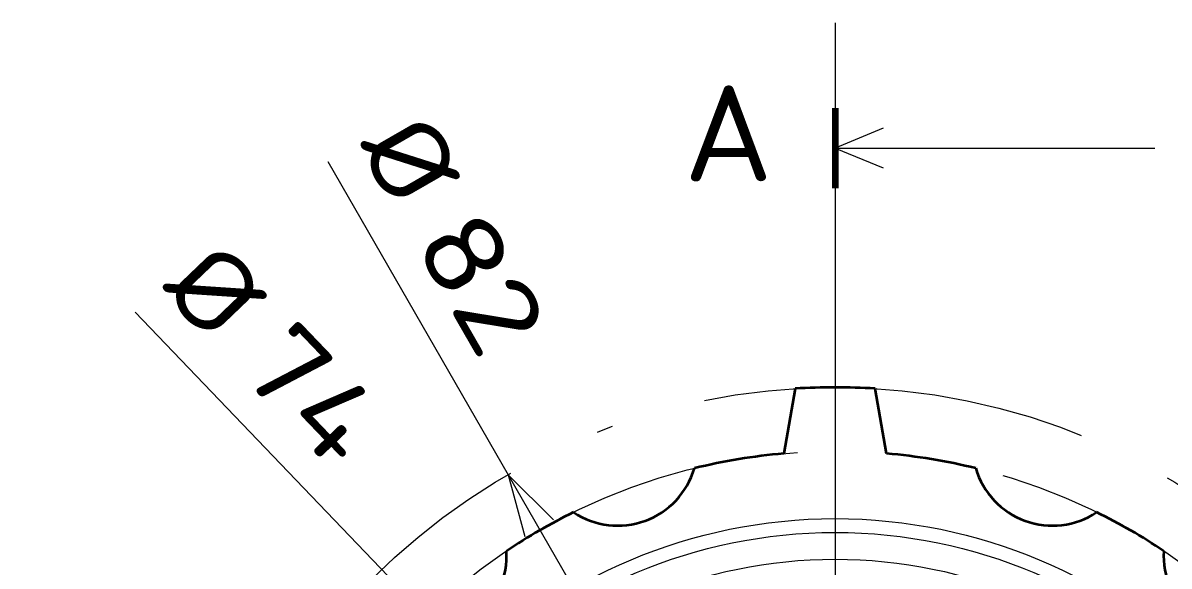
# Model space of a CAD drawing. Extents: x 23 to 472, y 3 to 294.
# Drawn here: x 359.72 to 395.57, y 226.89 to 243.88 of the extents above; entities that cross this region are included whole.
import ezdxf
from ezdxf.enums import TextEntityAlignment as Align

# ---------------------------------------------------------------- set-up
doc = ezdxf.new("R2010")
doc.units = 0
doc.linetypes.add('DASHDOT', pattern=[18.5, 12, -3, 0.5, -3])
doc.layers.get('0').update_dxf_attribs({"lineweight": 13})
doc.styles.get("Standard").update_dxf_attribs({"font": 'isocp.shx'})
doc.dimstyles.get("Standard").update_dxf_attribs({"dimtxt": 2.5, "dimasz": 2.5, "dimexe": 1.25, "dimexo": 0.625, "dimtad": 1, "dimcen": 2.5, "dimadec": 0, "dimazin": 0, "dimtfac": 1, "dimtmove": 0, "dimatfit": 0, "dimfxl": 0, "dimarcsym": 0})

# ---------------------------------------------------------------- blocks, each defined once
blk = doc.blocks.new('*D')
at = {"color": 7, "lineweight": 13}
for p, q in [((369.263, 239.553), (395.349, 194.212)), ((363.234, 234.837), (397.923, 198.622))]:
    blk.add_line(p, q, dxfattribs=at)
at = {"color": 34, "lineweight": 13, "ltscale": 0.415699}
blk.add_line((121.028, 197.011), (121.028, 180.383), dxfattribs=at)
at = {"color": 34, "lineweight": 13, "ltscale": 0.421525}
blk.add_line((278.401, 197.011), (278.401, 180.15), dxfattribs=at)
at = {"color": 34, "lineweight": 13}
for p, q in [((45.716, 194.074), (45.716, 169.46)), ((353.941, 194.074), (353.941, 169.46)), ((45.716, 182.383), (121.028, 182.383)), ((278.401, 182.15), (353.941, 182.15)), ((45.716, 171.46), (353.941, 171.46))]:
    blk.add_line(p, q, dxfattribs=at)
at = {"color": 34, "lineweight": 13, "ltscale": 0.342256}
blk.add_line((45.716, 194.074), (45.716, 180.383), dxfattribs=at)
at = {"color": 34, "lineweight": 13, "ltscale": 0.348082}
blk.add_line((353.941, 194.074), (353.941, 180.15), dxfattribs=at)
at = {"color": 7, "lineweight": 13}
for points in [[(376.315, 228.334), (374.903, 229.751), (375.418, 227.818)], [(374.039, 224.304), (372.329, 225.341), (373.292, 223.588)], [(396.213, 199.659), (397.923, 198.622), (396.96, 200.375)], [(393.937, 195.629), (395.349, 194.212), (394.834, 196.145)]]:
    blk.add_lwpolyline(points, dxfattribs=at)
at = {"color": 34, "lineweight": 13}
for points in [[(47.647, 182.901), (45.716, 182.383), (47.647, 181.866)], [(119.096, 181.866), (121.028, 182.383), (119.096, 182.901)], [(280.332, 182.668), (278.401, 182.15), (280.332, 181.633)], [(352.01, 181.633), (353.941, 182.15), (352.01, 182.668)], [(47.647, 171.978), (45.716, 171.46), (47.647, 170.943)], [(352.01, 170.943), (353.941, 171.46), (352.01, 171.978)]]:
    blk.add_lwpolyline(points, dxfattribs=at)
at = {"color": 7, "lineweight": 13}
for s, rotation, p, p2 in [('%%c', 299.913, (370.13, 240.052), (371.377, 237.885)), ('82', 299.913, (371.875, 237.018), (374.062, 233.217)), ('%%c', 313.7669, (363.956, 235.528), (365.685, 233.723)), ('74', 313.7669, (366.377, 233.001), (369.41, 229.834))]:
    blk.add_text(s, height=2.5, rotation=rotation, dxfattribs=at).set_placement(p, p2, align=Align.FIT)
at = {"color": 34, "lineweight": 13}
for s, height, p, p2 in [('/[6.3]', 3.5, (93.533, 183.383), (107.906, 183.383)), ('155', 3.5, (74.21, 183.383), (83.768, 183.383)), ('/[6.3]', 3.5, (326.333, 183.15), (340.705, 183.15)), ('155', 3.5, (307.009, 183.15), (316.567, 183.15)), ('%%p50', 2.45, (85.868, 183.908), (92.533, 183.908)), ('%%p50', 2.45, (318.667, 183.675), (325.333, 183.675)), ('"L"', 3.5, (194.441, 172.46), (202.031, 172.46)), ('%%p50', 2.45, (204.131, 172.985), (210.797, 172.985))]:
    blk.add_text(s, height=height, dxfattribs=at).set_placement(p, p2, align=Align.FIT)
blk = doc.blocks.new('BLOCK4537')
at = {"color": 7, "lineweight": 100, "ltscale": 0.125}
blk.add_line((0, 58.471), (0, 53.471), dxfattribs=at)
at = {"color": 7, "lineweight": 13}
blk.add_line((0, 55.971), (20, 55.971), dxfattribs=at)
at = {"color": 7, "linetype": 'DASHDOT', "lineweight": 13}
blk.add_line((0, 53.471), (0, 15.839), dxfattribs=at)
at = {"color": 7, "lineweight": 13}
blk.add_lwpolyline([(3, 57.213), (0, 55.971), (3, 54.728)], dxfattribs=at)
blk.add_text('A', height=6, dxfattribs=at).set_placement((-9.471, 53.897), (-3.88, 53.897), align=Align.FIT)
blk = doc.blocks.new('BLOCK4538')
at = {"color": 7, "linetype": 'DASHDOT', "lineweight": 13}
blk.add_line((0, 63.804), (0, -63.804), dxfattribs=at)
blk = doc.blocks.new('BLOCK4539')
at = {"color": 7, "lineweight": 35, "ltscale": 0.103162}
for p, q in [((-2.5, 40.924), (-3.217, 36.86)), ((3.217, 36.86), (2.5, 40.924))]:
    blk.add_line(p, q, dxfattribs=at)
at = {"color": 7, "lineweight": 13}
for radius in [32.789, 31.923, 30.25]:
    blk.add_circle((0, 0), radius, dxfattribs=at)
at = {"color": 7, "lineweight": 35}
for centre, radius, start, end in [((0, 0), 41, 86.50419, 93.49581), ((0, 0), 37, 94.98724, 103.7582), ((0, 0), 37, 76.2418, 85.01276), ((-13.595, 37.353), 5, 236.43197, 343.56803), ((13.595, 37.353), 5, 196.43197, 303.56803), ((0, 0), 37, 116.2418, 123.7582), ((0, 0), 37, 56.2418, 63.7582), ((-25.551, 30.45), 5, 256.43197, 3.56803), ((25.551, 30.45), 5, 176.43197, 283.56803)]:
    blk.add_arc(centre, radius, start, end, dxfattribs=at)

msp = doc.modelspace()

# ---------------------------------------------------------------- linework, layer by layer
at = {"color": 7, "linetype": 'DASHDOT', "lineweight": 13}
for radius in [20.5, 18.5]:
    msp.add_circle((385.126, 211.9815), radius, dxfattribs=at)

# ---------------------------------------------------------------- block references
at = {"lineweight": 0, "xscale": 0.5, "yscale": 0.5, "zscale": 0.5}
for name in ['BLOCK4538', 'BLOCK4537', 'BLOCK4539']:
    msp.add_blockref(name, (385.126, 211.9815), dxfattribs=at)

# ---------------------------------------------------------------- dimensions: what is measured, and where the dimension line sits
at = {"color": 0, "lineweight": 0}
for base, p1, p2, middle in [((353.9414, 182.1503), (278.4006, 198.0113), (353.9414, 195.0736), (323.8572, 182.1503)), ((121.0279, 182.3834), (45.7156, 195.0736), (121.0279, 198.0113), (91.058, 182.3834))]:
    dim = msp.add_linear_dim(base=base, p1=p1, p2=p2, angle=359.99809, text='155{}{%%p50}/[6.3]', dimstyle='Standard', override={"dimlfac": 2, "dimtol": 0, "dimlim": 0, "dimtp": 50, "dimtm": 50}, dxfattribs=at)
    dim.commit()
    dim.dimension.update_dxf_attribs({"geometry": '*D', "text_midpoint": middle, "dimtype": 160})
for p1, p2, middle in [((395.349, 194.2124), (374.903, 229.7505), (371.2293, 236.1359)), ((397.923, 198.6215), (372.3291, 225.3414), (365.9609, 231.9897))]:
    dim = msp.add_diameter_dim_2p(p1=p1, p2=p2, dimstyle='Standard', override={"dimlfac": 2}, dxfattribs=at)
    dim.commit()
    dim.dimension.update_dxf_attribs({"geometry": '*D', "text_midpoint": middle, "dimtype": 163})

doc.saveas('drawing.dxf')
